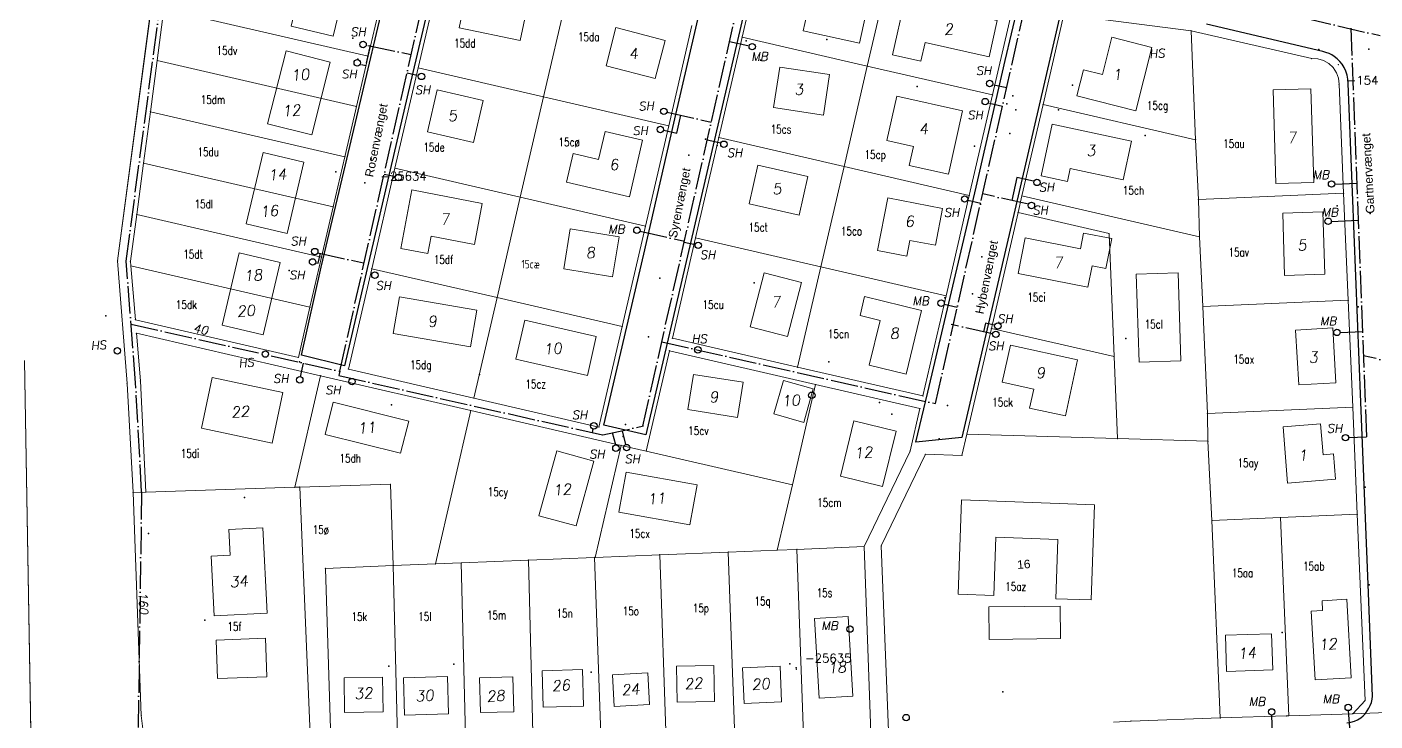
# Model space of a CAD drawing. Header units: millimetres. Extents: x 672113 to 680957, y 6130092 to 6137781.
# Drawn here: x 674181.8 to 674496.3, y 6133019.2 to 6133181.2 of the extents above; entities that cross this region are included whole.
import ezdxf

# ---------------------------------------------------------------- set-up
doc = ezdxf.new("R2010")
doc.units = ezdxf.units.MM
doc.header["$LTSCALE"] = 0.5
doc.linetypes.add('VVS3', pattern=[16, 12.8, -1.6, 0, -1.6])
for name, color, linetype, lineweight in [('bygning', 1, 'Continuous', 5), ('FREDSKOV', 1, 'Continuous', 5), ('FRSKOV_L', 1, 'Continuous', 5), ('skel', 142, 'Continuous', 5), ('SKELKREDS', 1, 'Continuous', 5), ('SKELPKT', 1, 'Continuous', 5), ('SL-Målebrønd', 70, 'Continuous', 30)]:
    doc.layers.add(name, color=color, linetype=linetype, lineweight=lineweight)
doc.layers.add('FIKS_TEKST', color=6, linetype='Continuous', lineweight=5, plot=False)
doc.layers.add('FIKSPUNKT', color=1, linetype='Continuous', lineweight=5, plot=False)
for name, color, linetype in [('Husnr', 3, 'Continuous'), ('MATRNR', 12, 'Continuous'), ('Spildevand', 2, 'Continuous'), ('TF_V_---_Stikledning', 150, 'VVS3'), ('TF_V_---_Stophane', 3, 'Continuous'), ('TF_V_---_Tekst', 1, 'Continuous'), ('Vej', 7, 'Continuous'), ('Vejnavn', 9, 'Continuous')]:
    doc.layers.add(name, color=color, linetype=linetype)
doc.styles.add('Ariel', font='arial.ttf')
doc.styles.add('ROMANS', font='ROMANS')
doc.styles.get("Standard").update_dxf_attribs({"font": 'romans.shx', "width": 0.75})

msp = doc.modelspace()

# ---------------------------------------------------------------- linework, layer by layer
at = {"layer": 'bygning'}
for points in [[(674247.46, 6133198.6, 34.45), (674243.38, 6133181.39, 34.46), (674253.23, 6133179.05, 34.47), (674257.31, 6133196.26, 34.46)], [(674376.02, 6133177.42, 37.08), (674377.93, 6133186.01, 37.1), (674364.82, 6133188.93, 37.09), (674362.91, 6133180.34, 37.1)], [(674282.64, 6133181.02, 35.75), (674296.87, 6133178.03, 35.76), (674298.41, 6133185.41, 35.76), (674284.19, 6133188.39, 35.75)], [(674383.77, 6133174.71, 37.5), (674390.36, 6133173.24, 37.51), (674391.33, 6133177.57, 37.5), (674406.29, 6133174.24, 37.52), (674408.18, 6133182.71, 37.51), (674386.62, 6133187.5, 37.49)], [(674319.19, 6133181.07, 36.27), (674316.89, 6133172.18, 36.25), (674328.37, 6133169.21, 36.26), (674330.67, 6133178.09, 36.28)], [(674444.25, 6133176.47, 38.26), (674434.95, 6133178.82, 38.31), (674432.76, 6133170.13, 38.31), (674428.29, 6133171.25, 38.31), (674426.75, 6133165.15, 38.31), (674440.52, 6133161.67, 38.31)], [(674242.24, 6133175.66, 34.8), (674237.92, 6133158.63, 34.81), (674248.22, 6133156.02, 34.82), (674252.54, 6133173.05, 34.21)], [(674367.64, 6133160.65, 37.19), (674369.07, 6133170.12, 37.11), (674357.42, 6133171.87, 37.2), (674355.99, 6133162.4, 37.18)], [(674277.52, 6133166.58, 35.65), (674275.24, 6133156.77, 35.65), (674285.95, 6133154.29, 35.65), (674288.23, 6133164.1, 35.65)], [(674482.04, 6133144.96, 38.31), (674481.4, 6133166.82, 38.29), (674472.58, 6133166.57, 38.32), (674473.22, 6133144.7, 38.32)], [(674400.11, 6133161.65, 38.03), (674384.73, 6133165.1, 38.03), (674382.4, 6133154.73, 38.03), (674388.63, 6133153.33, 38.03), (674387.64, 6133148.91, 38.03), (674396.79, 6133146.85, 38.03)], [(674418.4, 6133146.49, 39.02), (674424.59, 6133145.16, 39.08), (674425.24, 6133148.18, 39.08), (674437.61, 6133145.53, 39.09), (674439.55, 6133154.56, 39.08), (674420.99, 6133158.54, 39.06)], [(674325.43, 6133154.78, 36.27), (674316.66, 6133156.81, 36.26), (674315.16, 6133150.32, 36.26), (674309.21, 6133151.7, 36.26), (674307.67, 6133145, 36.26), (674322.39, 6133141.6, 36.27)], [(674246.39, 6133149.71, 34.69), (674236.86, 6133151.95, 34.92), (674232.95, 6133135.26, 34.93), (674242.48, 6133133.02, 34.73)], [(674361.93, 6133137.28, 37.03), (674363.98, 6133146.34, 37.2), (674352.35, 6133148.98, 37.09), (674350.29, 6133139.92, 37.04)], [(674268.98, 6133129.55, 36.41), (674275.31, 6133128.33, 36.51), (674276.09, 6133132.38, 36.51), (674286.16, 6133130.44, 36.52), (674288, 6133140.05, 36.49), (674271.61, 6133143.21, 36.47)], [(674380.28, 6133129.04, 38.03), (674387.08, 6133127.73, 38.84), (674387.79, 6133131.42, 38.94), (674393.74, 6133130.27, 38.71), (674395.4, 6133138.86, 38.6), (674382.65, 6133141.33, 38.56)], [(674484.18, 6133138.1, 39.86), (674474.8, 6133137.8, 39.86), (674475.26, 6133123.26, 39.91), (674484.64, 6133123.55, 39.91)], [(674308.56, 6133134.14, 36.43), (674307.03, 6133124.8, 36.41), (674318.44, 6133122.93, 36.49), (674319.97, 6133132.27, 36.49)], [(674414.74, 6133132.01, 39.29), (674413.1, 6133123.7, 39.42), (674429.32, 6133120.48, 39.77), (674430.31, 6133125.51, 39.46), (674433.54, 6133124.87, 39.1), (674434.92, 6133131.83, 39.09), (674428.35, 6133133.13, 39.06), (674427.63, 6133129.46, 39.3)], [(674231.29, 6133128.52, 35.25), (674227.29, 6133111.62, 35.39), (674236.86, 6133109.36, 35.81), (674240.85, 6133126.26, 35.8)], [(674350.5, 6133111.23, 37.02), (674359.24, 6133108.97, 37.05), (674362.5, 6133121.57, 37.04), (674353.76, 6133123.83, 37.03)], [(674440.62, 6133123.57, 40.36), (674441.27, 6133102.98, 40.17), (674451.02, 6133103.29, 43.6), (674450.37, 6133123.88, 40.65)], [(674267.22, 6133109.68, 36.71), (674285.3, 6133106.59, 36.75), (674286.77, 6133115.13, 36.71), (674268.68, 6133118.22, 36.7)], [(674386.91, 6133100.21, 38.75), (674390.54, 6133115.04, 38.75), (674377.24, 6133118.3, 38.75), (674376.16, 6133113.9, 38.6), (674380.88, 6133112.75, 38.55), (674378.33, 6133102.31, 38.55)], [(674297.91, 6133112.78, 36.41), (674295.84, 6133103.71, 36.42), (674312.53, 6133099.89, 36.43), (674314.61, 6133108.96, 36.43)], [(674486.47, 6133110.97, 40.06), (674477.8, 6133110.48, 40.06), (674478.53, 6133097.67, 40.06), (674487.2, 6133098.17, 40.06)], [(674411.25, 6133106.97, 39.35), (674409.37, 6133098.34, 39.1), (674416.72, 6133096.73, 39.1), (674415.75, 6133092.26, 39.1), (674424.09, 6133090.44, 39.15), (674426.94, 6133103.54, 39.1)], [(674238.98, 6133084.08, 35.88), (674241.5, 6133095.89, 36.11), (674224.99, 6133099.41, 35.94), (674222.47, 6133087.6, 35.84)], [(674347.6, 6133090.11, 36.62), (674348.89, 6133098.3, 36.64), (674337.29, 6133100.13, 36.63), (674336, 6133091.93, 36.61)], [(674358.27, 6133098.73, 36.75), (674356.08, 6133090.9, 36.8), (674363.05, 6133088.95, 36.8), (674365.25, 6133096.77, 36.75)], [(674253.25, 6133093.67, 37.1), (674251.36, 6133086.14, 37.08), (674268.95, 6133081.72, 37.12), (674270.84, 6133089.26, 37.11)], [(674384.57, 6133086.9, 38.03), (674374.75, 6133089.31, 37.93), (674371.58, 6133076.38, 37.98), (674381.4, 6133073.97, 38.08)], [(674487.13, 6133075.67, 40.73), (674486.65, 6133081.59, 40.75), (674484.22, 6133081.39, 40.75), (674483.64, 6133088.58, 40.74), (674474.88, 6133087.87, 40.73), (674475.94, 6133074.77, 40.75)], [(674301.22, 6133067.14, 36.51), (674309.9, 6133064.76, 36.51), (674314.05, 6133079.89, 36.5), (674305.38, 6133082.28, 36.49)], [(674321.56, 6133077.32, 37.18), (674319.89, 6133068, 37.16), (674336.47, 6133065.02, 37.15), (674338.14, 6133074.34, 37.14)], [(674399.08, 6133048.85, 39.79), (674407.36, 6133048.56, 39.77), (674407.84, 6133062.13, 39.76), (674422.32, 6133061.62, 39.77), (674421.83, 6133047.79, 39.78), (674430.08, 6133047.5, 39.78), (674430.86, 6133069.73, 39.76), (674399.85, 6133070.83, 39.77)], [(674236.78, 6133064.34, 37.11), (674228.84, 6133063.93, 37.34), (674229.16, 6133057.98, 37.35), (674224.74, 6133057.75, 37.29), (674225.48, 6133043.77, 37.3), (674237.83, 6133044.42, 37.67)], [(674483.99, 6133047.32, 40.21), (674484.12, 6133045.06, 40.21), (674481.45, 6133044.91, 40.21), (674482.37, 6133028.84, 40.22), (674490.8, 6133029.33, 40.22), (674489.75, 6133047.65, 40.21)], [(674406.32, 6133038.3, 40.37), (674422.95, 6133038.5, 40.87), (674422.86, 6133046.07, 40.89), (674406.23, 6133045.87, 40.91)], [(674366.6, 6133024.6, 39.12), (674374.5, 6133025.05, 38.99), (674373.43, 6133043.63, 38.95), (674365.53, 6133043.18, 38.92)], [(674226.24, 6133029.15, 38.45), (674237.72, 6133029.57, 38.64), (674237.39, 6133038.56, 38.69), (674225.9, 6133038.13, 38.68)], [(674461.44, 6133039.24, 40.76), (674461.7, 6133030.82, 40.77), (674472.5, 6133031.17, 40.78), (674472.22, 6133039.58, 40.2), (674466.68, 6133039.41, 40.2)], [(674342.03, 6133032.19, 38.35), (674333.35, 6133032.03, 38.35), (674333.51, 6133023.63, 38.35), (674342.19, 6133023.79, 38.35)], [(674357.87, 6133023.75, 40.07), (674357.5, 6133032.04, 40.06), (674348.76, 6133031.65, 40.05), (674349.13, 6133023.36, 40.06)], [(674264.71, 6133029.51, 37.75), (674255.76, 6133029.35, 38), (674255.9, 6133021.22, 37.95), (674264.86, 6133021.38, 37.7)], [(674280.16, 6133020.91, 38.8), (674279.91, 6133029.64, 38.64), (674269.63, 6133029.34, 38.58), (674269.89, 6133020.6, 38.8)], [(674295.35, 6133021.4, 38.92), (674295.13, 6133029.55, 38.92), (674287.4, 6133029.35, 38.92), (674287.61, 6133021.2, 38.92)], [(674311.65, 6133022.74, 38.15), (674311.38, 6133031.29, 38.15), (674301.97, 6133030.99, 38.15), (674302.25, 6133022.44, 38.15)], [(674318.8, 6133022.62, 38.5), (674327.03, 6133023.07, 38.45), (674326.63, 6133030.48, 38.45), (674318.39, 6133030.03, 38.5)]]:
    msp.add_polyline3d(points, close=True, dxfattribs=at)
at = {"layer": 'FIKSPUNKT', "color": 6}
for p in [(674487.76, 6133172.4), (674262.19, 6133150.13), (674361.33, 6133031.34), (674494.15, 6133021.07)]:
    msp.add_point(p, dxfattribs=at)
at = {"layer": 'FREDSKOV', "color": 7}
msp.add_lwpolyline([(674181.21, 6133103.41), (674182.8, 6133007.36), (674182.85, 6133004.16), (674190.13, 6133007.44), (674200.48, 6133015.09), (674202.21, 6133015.42), (674207.65, 6133016.01), (674208.87, 6133016.76), (674208.43, 6133020.51), (674206.51, 6133072.59), (674205.12, 6133098.05), (674202.91, 6133126.64), (674216.3, 6133227.92), (674209.31, 6133396.02), (674209.1, 6133397.45), (674202.12, 6133444.95), (674197.33, 6133477.51), (674187.05, 6133495.1), (674169.48, 6133526.02)], dxfattribs=at)
at = {"layer": 'FRSKOV_L', "color": 64, "true_color": 0x5fa000}
for p, q in [((674202.91, 6133126.64), (674216.3, 6133227.92)), ((674205.12, 6133098.05), (674202.91, 6133126.64)), ((674181.21, 6133103.41), (674182.8, 6133007.36)), ((674206.51, 6133072.59), (674205.12, 6133098.05)), ((674208.43, 6133020.51), (674206.51, 6133072.59)), ((674208.87, 6133016.76), (674208.43, 6133020.51))]:
    msp.add_line(p, q, dxfattribs=at)
at = {"layer": 'skel', "color": 40}
for p, q in [((674202.91, 6133126.64), (674216.3, 6133227.92)), ((674353.61, 6133200.35), (674348.64, 6133178.87)), ((674278.49, 6133195.1), (674273.06, 6133171.67)), ((674383.51, 6133196.51), (674377.87, 6133172.11)), ((674264.08, 6133186.09), (674261.37, 6133174.38)), ((674307.72, 6133188.34), (674302.29, 6133164.91)), ((674407.09, 6133165.35), (674412.07, 6133186.83)), ((674212.15, 6133173.41), (674213.69, 6133185.39)), ((674213.69, 6133185.39), (674261.37, 6133174.38)), ((674423.76, 6133184.12), (674418.9, 6133163.13)), ((674453.42, 6133180.34), (674423.76, 6133184.12)), ((674331.52, 6133158.15), (674336.95, 6133181.58)), ((674481.58, 6133173.86), (674453.42, 6133180.34)), ((674453.42, 6133180.34), (674454.46, 6133154.91)), ((674348.64, 6133178.87), (674343.21, 6133155.44)), ((674377.87, 6133172.11), (674348.64, 6133178.87)), ((674210.56, 6133161.43), (674212.15, 6133173.41)), ((674258.66, 6133162.66), (674212.15, 6133173.41)), ((674261.37, 6133174.38), (674258.66, 6133162.66)), ((674273.06, 6133171.67), (674267.64, 6133148.24)), ((674273.06, 6133171.67), (674302.29, 6133164.91)), ((674377.87, 6133172.11), (674372.44, 6133148.68)), ((674407.09, 6133165.35), (674377.87, 6133172.11)), ((674489.02, 6133142.43), (674487.95, 6133167.85)), ((674302.29, 6133164.91), (674296.87, 6133141.48)), ((674302.29, 6133164.91), (674331.52, 6133158.15)), ((674401.67, 6133141.92), (674407.09, 6133165.35)), ((674208.97, 6133149.46), (674210.56, 6133161.43)), ((674210.56, 6133161.43), (674255.95, 6133150.95)), ((674258.66, 6133162.66), (674255.95, 6133150.95)), ((674418.9, 6133163.13), (674413.96, 6133141.8)), ((674418.9, 6133163.13), (674454.46, 6133154.91)), ((674326.1, 6133134.72), (674331.52, 6133158.15)), ((674343.21, 6133155.44), (674337.79, 6133132.01)), ((674343.21, 6133155.44), (674372.44, 6133148.68)), ((674454.46, 6133154.91), (674455.14, 6133140.96)), ((674255.95, 6133150.95), (674253.24, 6133139.23)), ((674207.37, 6133137.49), (674208.97, 6133149.46)), ((674253.24, 6133139.23), (674208.97, 6133149.46)), ((674267.64, 6133148.24), (674262.22, 6133124.81)), ((674296.87, 6133141.48), (674267.64, 6133148.24)), ((674372.44, 6133148.68), (674367.02, 6133125.25)), ((674372.44, 6133148.68), (674401.67, 6133141.92)), ((674296.87, 6133141.48), (674291.45, 6133118.05)), ((674326.1, 6133134.72), (674296.87, 6133141.48)), ((674396.25, 6133118.49), (674401.67, 6133141.92)), ((674413.96, 6133141.8), (674413.06, 6133137.9)), ((674413.96, 6133141.8), (674455.38, 6133132.26)), ((674455.14, 6133140.96), (674489.02, 6133142.43)), ((674490.08, 6133117.46), (674489.02, 6133142.43)), ((674253.24, 6133139.23), (674250.53, 6133127.52)), ((674455.14, 6133140.96), (674455.38, 6133132.26)), ((674205.92, 6133126.56), (674207.37, 6133137.49)), ((674207.37, 6133137.49), (674250.53, 6133127.52)), ((674413.06, 6133137.9), (674406.81, 6133110.88)), ((674413.06, 6133137.9), (674434.3, 6133133)), ((674320.67, 6133111.29), (674326.1, 6133134.72)), ((674337.79, 6133132.01), (674332.37, 6133108.59)), ((674367.02, 6133125.25), (674337.79, 6133132.01)), ((674434.3, 6133133), (674435.47, 6133104.29)), ((674455.38, 6133132.26), (674456.19, 6133115.99)), ((674205.12, 6133098.05), (674202.91, 6133126.64)), ((674206.03, 6133125.46), (674205.92, 6133126.56)), ((674250.53, 6133127.52), (674247.81, 6133115.81)), ((674207.06, 6133112.88), (674206.03, 6133125.46)), ((674247.81, 6133115.81), (674206.03, 6133125.46)), ((674262.22, 6133124.81), (674256.79, 6133101.39)), ((674262.22, 6133124.81), (674291.45, 6133118.05)), ((674367.02, 6133125.25), (674361.59, 6133101.82)), ((674396.25, 6133118.49), (674367.02, 6133125.25)), ((674291.45, 6133118.05), (674286.02, 6133094.62)), ((674291.45, 6133118.05), (674320.67, 6133111.29)), ((674390.84, 6133095.1), (674396.25, 6133118.49)), ((674456.19, 6133115.99), (674490.08, 6133117.46)), ((674491.13, 6133092.49), (674490.08, 6133117.46)), ((674247.81, 6133115.81), (674245.1, 6133104.09)), ((674456.19, 6133115.99), (674457.25, 6133091.01)), ((674245.1, 6133104.09), (674207.06, 6133112.88)), ((674315.25, 6133087.86), (674320.67, 6133111.29)), ((674406.81, 6133110.88), (674401.1, 6133086.22)), ((674435.47, 6133104.29), (674406.81, 6133110.88)), ((674250.27, 6133099.81), (674207.31, 6133109.73)), ((674207.31, 6133109.73), (674208.23, 6133098.62)), ((674332.37, 6133108.59), (674361.59, 6133101.82)), ((674326.27, 6133082.23), (674331.69, 6133105.66)), ((674365.79, 6133097.77), (674331.69, 6133105.66)), ((674435.47, 6133104.29), (674436.28, 6133085.16)), ((674256.79, 6133101.39), (674286.02, 6133094.62)), ((674361.59, 6133101.82), (674390.84, 6133095.1)), ((674205.12, 6133098.05), (674206.51, 6133072.59)), ((674209.51, 6133072.67), (674208.23, 6133098.62)), ((674244.25, 6133073.79), (674250.27, 6133099.81)), ((674285.34, 6133091.69), (674250.27, 6133099.81)), ((674365.79, 6133097.77), (674360.38, 6133074.38)), ((674390.16, 6133092.17), (674365.79, 6133097.77)), ((674286.02, 6133094.62), (674315.25, 6133087.86)), ((674277.06, 6133055.92), (674285.34, 6133091.69)), ((674320.42, 6133083.58), (674285.34, 6133091.69)), ((674387.86, 6133082.23), (674390.16, 6133092.17)), ((674457.25, 6133091.01), (674491.13, 6133092.49)), ((674492.19, 6133067.51), (674491.13, 6133092.49)), ((674457.25, 6133091.01), (674457.34, 6133084.53)), ((674401.1, 6133086.22), (674399.96, 6133081.24)), ((674401.1, 6133086.22), (674436.28, 6133085.16)), ((674436.28, 6133085.16), (674457.34, 6133084.53)), ((674320.42, 6133083.58), (674314.37, 6133057.44)), ((674326.27, 6133082.23), (674320.42, 6133083.58)), ((674360.38, 6133074.38), (674326.27, 6133082.23)), ((674377.12, 6133059.96), (674387.86, 6133082.23)), ((674457.34, 6133084.53), (674458.3, 6133066.04)), ((674381.11, 6133060.12), (674391.44, 6133081.51)), ((674391.44, 6133081.51), (674399.96, 6133081.24)), ((674209.51, 6133072.67), (674206.51, 6133072.59)), ((674208.43, 6133020.51), (674206.51, 6133072.59)), ((674244.25, 6133073.79), (674209.51, 6133072.67)), ((674245.43, 6133073.83), (674244.25, 6133073.79)), ((674266.58, 6133074.49), (674245.43, 6133073.83)), ((674248.03, 6133011.31), (674245.43, 6133073.83)), ((674267.22, 6133055.52), (674266.58, 6133074.49)), ((674360.38, 6133074.38), (674356.85, 6133059.12)), ((674458.3, 6133066.04), (674474.28, 6133066.73)), ((674460.23, 6133019.98), (674458.3, 6133066.04)), ((674474.28, 6133066.73), (674492.19, 6133067.51)), ((674476.22, 6133020.47), (674474.28, 6133066.73)), ((674492.19, 6133067.51), (674494.02, 6133024.06)), ((674361.42, 6133059.31), (674377.12, 6133059.96)), ((674377.12, 6133059.96), (674378.65, 6133016.6)), ((674381.11, 6133060.12), (674382.81, 6133016.95)), ((674298.8, 6133056.8), (674283.11, 6133056.16)), ((674314.23, 6133057.43), (674298.8, 6133056.8)), ((674298.8, 6133056.8), (674299.87, 6133013.39)), ((674314.37, 6133057.44), (674314.23, 6133057.43)), ((674314.23, 6133057.43), (674315.77, 6133014.03)), ((674314.37, 6133057.44), (674329.43, 6133058.04)), ((674329.43, 6133058.04), (674345.43, 6133058.67)), ((674329.43, 6133058.04), (674330.96, 6133014.64)), ((674345.43, 6133058.67), (674356.85, 6133059.12)), ((674345.43, 6133058.67), (674346.96, 6133015.28)), ((674356.85, 6133059.12), (674361.42, 6133059.31)), ((674361.42, 6133059.31), (674362.96, 6133015.93)), ((674251.41, 6133054.86), (674267.22, 6133055.52)), ((674252.78, 6133011.5), (674251.41, 6133054.86)), ((674277.06, 6133055.92), (674267.22, 6133055.52)), ((674267.22, 6133055.52), (674268.28, 6133012.13)), ((674283.11, 6133056.16), (674277.06, 6133055.92)), ((674283.11, 6133056.16), (674284.17, 6133012.76)), ((674494.02, 6133024.06), (674491.15, 6133020.93)), ((674208.87, 6133016.76), (674208.43, 6133020.51)), ((674435.28, 6133018.97), (674439.42, 6133019.24)), ((674439.42, 6133019.24), (674460.23, 6133019.98)), ((674460.23, 6133019.98), (674475.66, 6133020.45)), ((674475.66, 6133020.45), (674476.22, 6133020.47)), ((674476.22, 6133020.47), (674491.15, 6133020.93)), ((674491.15, 6133020.93), (674508.39, 6133021.6))]:
    msp.add_line(p, q, dxfattribs=at)
msp.add_lwpolyline([(674487.95, 6133167.85), (674487.79, 6133169.24), (674487.32, 6133170.56), (674486.55, 6133171.73), (674485.53, 6133172.68), (674484.32, 6133173.38), (674482.98, 6133173.78), (674481.58, 6133173.86)], dxfattribs=at)
at = {"layer": 'SKELKREDS', "color": 250, "true_color": 0x333333}
for p in [(674453.42, 6133180.34), (674348.64, 6133178.87), (674212.15, 6133173.41), (674261.37, 6133174.38), (674481.58, 6133173.86), (674273.06, 6133171.67), (674377.87, 6133172.11), (674487.95, 6133167.85), (674302.29, 6133164.91), (674407.09, 6133165.35), (674210.56, 6133161.43), (674258.66, 6133162.66), (674418.9, 6133163.13), (674331.52, 6133158.15), (674343.21, 6133155.44), (674454.46, 6133154.91), (674255.95, 6133150.95), (674208.97, 6133149.46), (674267.64, 6133148.24), (674372.44, 6133148.68), (674296.87, 6133141.48), (674401.67, 6133141.92), (674413.96, 6133141.8), (674489.02, 6133142.43), (674253.24, 6133139.23), (674455.14, 6133140.96), (674207.37, 6133137.49), (674413.06, 6133137.9), (674326.1, 6133134.72), (674337.79, 6133132.01), (674434.3, 6133133), (674455.38, 6133132.26), (674202.91, 6133126.64), (674205.92, 6133126.56), (674250.53, 6133127.52), (674206.03, 6133125.46), (674262.22, 6133124.81), (674367.02, 6133125.25), (674291.45, 6133118.05), (674396.25, 6133118.49), (674490.08, 6133117.46), (674247.81, 6133115.81), (674456.19, 6133115.99), (674207.06, 6133112.88), (674320.67, 6133111.29), (674406.81, 6133110.88), (674207.31, 6133109.73), (674332.37, 6133108.59), (674245.1, 6133104.09), (674331.69, 6133105.66), (674435.47, 6133104.29), (674256.79, 6133101.39), (674361.59, 6133101.82), (674205.12, 6133098.05), (674208.23, 6133098.62), (674250.27, 6133099.81), (674365.79, 6133097.77), (674286.02, 6133094.62), (674390.84, 6133095.1), (674285.34, 6133091.69), (674390.16, 6133092.17), (674491.13, 6133092.49), (674457.25, 6133091.01), (674315.25, 6133087.86), (674401.1, 6133086.22), (674436.28, 6133085.16), (674320.42, 6133083.58), (674326.27, 6133082.23), (674387.86, 6133082.23), (674457.34, 6133084.53), (674391.44, 6133081.51), (674399.96, 6133081.24), (674206.51, 6133072.59), (674209.51, 6133072.67), (674244.25, 6133073.79), (674266.58, 6133074.49), (674360.38, 6133074.38), (674458.3, 6133066.04), (674492.19, 6133067.51), (674377.12, 6133059.96), (674381.11, 6133060.12), (674314.37, 6133057.44), (674356.85, 6133059.12), (674267.22, 6133055.52), (674277.06, 6133055.92), (674494.02, 6133024.06), (674460.23, 6133019.98), (674491.15, 6133020.93)]:
    msp.add_point(p, dxfattribs=at)
at = {"layer": 'SKELPKT', "color": 253, "true_color": 0x999999}
for p in [(674245.43, 6133073.83), (674474.28, 6133066.73), (674298.8, 6133056.8), (674314.23, 6133057.43), (674329.43, 6133058.04), (674345.43, 6133058.67), (674361.42, 6133059.31), (674251.41, 6133054.86), (674283.11, 6133056.16), (674208.43, 6133020.51), (674439.42, 6133019.24), (674475.66, 6133020.45), (674476.22, 6133020.47)]:
    msp.add_point(p, dxfattribs=at)
at = {"layer": 'SL-Målebrønd'}
for centre in [(674260.19, 6133177.13), (674258.84, 6133172.86), (674273.84, 6133169.68), (674406.41, 6133168.04), (674405.38, 6133163.81), (674344.4, 6133153.86), (674268.47, 6133146.07), (674417.46, 6133144.94), (674486.21, 6133144.58), (674400.58, 6133141.07), (674416.16, 6133139.55), (674485.39, 6133135.88), (674395.08, 6133116.77), (674407.85, 6133109.49), (674408.32, 6133111.43), (674487.46, 6133109.94), (674364.91, 6133095.27), (674489.44, 6133085.37)]:
    msp.add_circle(centre, 0.75, dxfattribs=at)
at = {"layer": 'Spildevand'}
for p in [(674349.6, 6133177.98), (674368.41, 6133178.27), (674494.9, 6133176.03), (674258.95, 6133173.7), (674483.25, 6133175.99), (674389.52, 6133167.35), (674425.75, 6133167.65), (674411.79, 6133165.18), (674410.39, 6133163.31), (674412.53, 6133161.85), (674422.45, 6133161.86), (674340.13, 6133155.04), (674411.1, 6133156.33), (674442.73, 6133155.9), (674336.21, 6133151.29), (674342.81, 6133153.59), (674262.1, 6133150.48), (674253.84, 6133147.4), (674260.58, 6133144.85), (674487.53, 6133139.5), (674495.22, 6133137.7), (674333.07, 6133132.31), (674404.59, 6133127.61), (674242.93, 6133124.41), (674329.46, 6133122.62), (674351.43, 6133121.5), (674395.92, 6133117.98), (674402.45, 6133118.97), (674200.15, 6133113.79), (674492.42, 6133115.91), (674326.79, 6133108.93), (674438.23, 6133108.49), (674245.37, 6133103.1), (674266.84, 6133093.07), (674380.71, 6133093.59), (674396.56, 6133092.86), (674321.47, 6133088.41), (674383.56, 6133090.83), (674320.89, 6133085.67), (674394.64, 6133085.13), (674494.07, 6133073.85), (674232.51, 6133071.39), (674210.1, 6133063.02), (674494.99, 6133051.06), (674223.3, 6133042.81), (674474.66, 6133039.89), (674266.21, 6133032.05), (674281.41, 6133032.51), (674359.82, 6133032.57), (674361.23, 6133031.69), (674313.45, 6133030.64)]:
    msp.add_point(p, dxfattribs=at)
at = {"layer": 'TF_V_---_Stikledning'}
for p, q in [((674204.92, 6133126.58), (674218.69, 6133230.71)), ((674282.6, 6133229.42), (674497.55, 6133179.2)), ((674254.74, 6133100.86), (674282.28, 6133222.9)), ((674325.46, 6133088.07), (674352.21, 6133206.63)), ((674393.76, 6133093.32), (674415.98, 6133191.8)), ((674490.7, 6133180.96), (674494.38, 6133085.59)), ((674260.97, 6133172.78), (674261.92, 6133176.95)), ((674261.34, 6133176.9), (674271.42, 6133174.81)), ((674345.72, 6133177.85), (674349.99, 6133176.92)), ((674259.82, 6133172.5), (674260.81, 6133172.26)), ((674270.47, 6133170.49), (674272.82, 6133169.97)), ((674407.36, 6133167.76), (674410.4, 6133167.08)), ((674406.38, 6133163.44), (674409.43, 6133162.75)), ((674331.13, 6133161.34), (674341.46, 6133159.01)), ((674333.39, 6133156.44), (674334.33, 6133160.61)), ((674330.35, 6133157.13), (674333.39, 6133156.44)), ((674343.68, 6133154.1), (674340.52, 6133154.83)), ((674265.15, 6133146.86), (674267.42, 6133146.39)), ((674412.78, 6133146.08), (674411.58, 6133140.76)), ((674416.65, 6133145.21), (674412.78, 6133146.08)), ((674486.99, 6133144.56), (674492.11, 6133144.76)), ((674415.45, 6133139.88), (674404.81, 6133142.28)), ((674401.3, 6133140.77), (674404.34, 6133140.08)), ((674486.17, 6133135.85), (674492.41, 6133136.13)), ((674324.86, 6133133.54), (674335.19, 6133131.21)), ((674337.66, 6133130.39), (674335.15, 6133130.95)), ((674207.12, 6133098.19), (674204.92, 6133126.58)), ((674249.2, 6133126.2), (674249.72, 6133126.07)), ((674249.62, 6133128.54), (674260.31, 6133126.14)), ((674249.72, 6133126.07), (674250.25, 6133128.4)), ((674395.8, 6133116.54), (674398.84, 6133115.85)), ((674206.06, 6133111.88), (674235.79, 6133105.15)), ((674407.07, 6133109.62), (674397.41, 6133111.8)), ((674405.43, 6133112.13), (674404.97, 6133110.1)), ((674407.56, 6133111.65), (674405.43, 6133112.13)), ((674488.27, 6133109.93), (674493.4, 6133110.13)), ((674329.89, 6133107.73), (674393.76, 6133093.32)), ((674238.71, 6133104.49), (674254.74, 6133100.86)), ((674528.18, 6133096.49), (674493.65, 6133104.5)), ((674245.61, 6133099.59), (674246.32, 6133102.75)), ((674254.74, 6133100.86), (674254.52, 6133099.89)), ((674208.51, 6133072.7), (674207.12, 6133098.19)), ((674254.52, 6133099.89), (674316.11, 6133086)), ((674316.11, 6133086), (674325.67, 6133088.11)), ((674313.84, 6133087.42), (674313.64, 6133086.55)), ((674319.18, 6133083.68), (674318.37, 6133086.53)), ((674321.52, 6133083.77), (674320.74, 6133086.96)), ((674490.19, 6133085.43), (674494.38, 6133085.59)), ((674208.51, 6133072.7), (674207.51, 6133003.06)), ((674472.21, 6133020.59), (674472.37, 6133016.12)), ((674490.1, 6133021.66), (674490.45, 6133016.73))]:
    msp.add_line(p, q, dxfattribs=at)
at = {"layer": 'TF_V_---_Stophane'}
for centre in [(674351.02, 6133176.63), (674330.39, 6133161.53), (674329.57, 6133157.3), (674324.1, 6133133.78), (674248.92, 6133128.81), (674338.41, 6133130.27), (674248.42, 6133126.39), (674262.96, 6133123.31), (674202.85, 6133105.63), (674237.38, 6133104.89), (674338.32, 6133105.87), (674245.42, 6133098.88), (674257.62, 6133098.47), (674314.04, 6133088.14), (674319.2, 6133082.93), (674321.7, 6133083.05), (674373.83, 6133040.69, 38.99), (674472.22, 6133021.37), (674490.09, 6133022.41), (674386.92, 6133020.04)]:
    msp.add_circle(centre, 0.75, dxfattribs=at)
at = {"layer": 'Vej', "linetype": 'Continuous'}
for points in [[(674283.5, 6133220.06), (674271.77, 6133170.63), (674262.8, 6133131.87), (674255.88, 6133102.15), (674245.82, 6133104.61), (674250.42, 6133125.2), (674256.11, 6133149.08), (674268.64, 6133202.16)], [(674353.47, 6133203.62), (674341.67, 6133152.66), (674337.45, 6133134.54), (674326.18, 6133086.01), (674316.41, 6133088.31), (674325.74, 6133128.23), (674332.74, 6133158.78), (674342.72, 6133202.22)], [(674423.63, 6133187.5), (674412.32, 6133138.48), (674399.93, 6133085.4), (674389.17, 6133084.3), (674392.02, 6133096.01), (674397.22, 6133118.09), (674403.26, 6133143.87), (674410.04, 6133173.43), (674413.02, 6133185.87)], [(674484.18, 6133175.47), (674457.05, 6133181.85)], [(674490.1, 6133168.01), (674490.03, 6133169.02), (674489.87, 6133170.01), (674489.56, 6133170.92), (674489.16, 6133171.77), (674488.71, 6133172.51), (674488.17, 6133173.19), (674487.53, 6133173.8), (674486.85, 6133174.35), (674486.26, 6133174.71), (674485.63, 6133175.02), (674484.9, 6133175.27), (674484.18, 6133175.47)], [(674495.79, 6133025.06), (674494.75, 6133051.08), (674493.05, 6133093.68), (674491.08, 6133142.65), (674490.1, 6133168.01)], [(674489.76, 6133018.83), (674490.67, 6133018.96), (674491.53, 6133019.21), (674492.29, 6133019.55), (674493.01, 6133019.97), (674493.57, 6133020.46), (674494.09, 6133021.01), (674494.51, 6133021.6), (674494.93, 6133022.26), (674495.21, 6133022.9), (674495.49, 6133023.58), (674495.66, 6133024.31), (674495.79, 6133025.06)]]:
    msp.add_lwpolyline(points, dxfattribs=at)
at = {"layer": 'Vejnavn', "color": 1}
for p in [(674257.84, 6133178.59), (674352.96, 6133173.46), (674402.88, 6133153.43), (674368.88, 6133103.11), (674287.4, 6133100.15), (674409.47, 6133026.07)]:
    msp.add_point(p, dxfattribs=at)

# ---------------------------------------------------------------- texts
at = {"layer": 'FIKS_TEKST'}
for s, p in [('-154', (674489.78, 6133167.78)), ('-25634', (674264.23, 6133145.4)), ('-25635', (674363.37, 6133032.91))]:
    msp.add_text(s, height=2, dxfattribs=at).set_placement(p)
at = {"layer": 'Husnr', "style": 'ROMANS', "oblique": 10}
for s, p in [('2', (674395.83, 6133179.4)), ('4', (674322.27, 6133173.69)), ('10', (674243.45, 6133168.69)), ('1', (674435.18, 6133168.79)), ('3', (674360.87, 6133165.32)), ('12', (674241.41, 6133160.35)), ('5', (674280.04, 6133159.19)), ('4', (674389.98, 6133156.1)), ('7', (674475.95, 6133154.09)), ('3', (674429.04, 6133151.05)), ('14', (674238.12, 6133145.39)), ('6', (674317.72, 6133147.76)), ('5', (674355.77, 6133142.15)), ('16', (674236.22, 6133136.87)), ('7', (674278.29, 6133135.03)), ('6', (674386.7, 6133134.52)), ('8', (674312.25, 6133127.22)), ('5', (674478.3, 6133128.99)), ('7', (674421.43, 6133124.92)), ('18', (674232.46, 6133121.86)), ('20', (674230.8, 6133113.59)), ('7', (674355.55, 6133115.73)), ('9', (674275.35, 6133111.2)), ('8', (674383.17, 6133108.4)), ('10', (674302.39, 6133104.75)), ('3', (674480.91, 6133102.81)), ('9', (674417.3, 6133099.18)), ('9', (674341.05, 6133093.56)), ('10', (674357.98, 6133092.65)), ('22', (674229.46, 6133090.03)), ('11', (674258.99, 6133086.29)), ('12', (674374.9, 6133080.51)), ('1', (674478.5, 6133079.94)), ('12', (674304.59, 6133071.85)), ('11', (674326.61, 6133069.77)), ('34', (674229.15, 6133050.43)), ('12', (674483.28, 6133035.8)), ('14', (674464.41, 6133033.7)), ('18', (674368.74, 6133030.34)), ('26', (674304.29, 6133026.15)), ('22', (674335.24, 6133026.62)), ('20', (674350.92, 6133026.48)), ('32', (674258.23, 6133024.32)), ('30', (674272.47, 6133023.76)), ('28', (674289.06, 6133023.72)), ('24', (674320.55, 6133025.22))]:
    msp.add_text(s, height=2.5, rotation=3.9, dxfattribs=at).set_placement(p)
at = {"layer": 'MATRNR', "width": 0.75}
for s, p in [('15da', (674310.35, 6133177.92)), ('15dv', (674226.02, 6133174.74)), ('15dd', (674281.44, 6133176.45)), ('15dm', (674222.32, 6133163.25)), ('15cg', (674443.12, 6133161.92, -38.31)), ('15cs', (674355.31, 6133156.38)), ('15de', (674274.27, 6133152.18)), ('15cø', (674305.82, 6133153.37, 36.26)), ('15au', (674460.93, 6133153)), ('15du', (674221.56, 6133151.09)), ('15cp', (674377.24, 6133150.44)), ('15ch', (674437.52, 6133142.1)), ('15dl', (674220.89, 6133138.91)), ('15ct', (674350.16, 6133133.48)), ('15co', (674371.7, 6133132.59)), ('15dt', (674218.25, 6133127.19)), ('15av', (674462.16, 6133127.67)), ('15df', (674276.71, 6133125.94)), ('15cæ', (674297.16, 6133124.87)), ('15dk', (674216.53, 6133115.41)), ('15cu', (674339.43, 6133115.42)), ('15ci', (674415.22, 6133117.14)), ('15cn', (674368.68, 6133108.62)), ('15cl', (674442.59, 6133110.86)), ('15ax', (674463.28, 6133102.67)), ('15dg', (674271.16, 6133101.38)), ('15cz', (674298.08, 6133096.88)), ('15ck', (674407.02, 6133092.66)), ('15cv', (674336.08, 6133086)), ('15di', (674217.65, 6133080.69)), ('15dh', (674254.72, 6133079.56)), ('15ay', (674464.28, 6133078.48)), ('15cy', (674289.3, 6133071.74)), ('15cm', (674366.19, 6133069.22, 37.98)), ('15ø', (674248.45, 6133062.9)), ('15cx', (674322.35, 6133062.02)), ('15aa', (674462.93, 6133052.8)), ('15ab', (674479.55, 6133054.39)), ('15s', (674366.05, 6133048.18)), ('15az', (674410.05, 6133049.64)), ('15q', (674351.54, 6133046.24)), ('15k', (674257.49, 6133042.6)), ('15l', (674273.07, 6133042.64)), ('15m', (674289.11, 6133042.97)), ('15n', (674305.35, 6133043.4)), ('15o', (674320.8, 6133043.91)), ('15p', (674337.15, 6133044.61)), ('15f', (674228.54, 6133040.31))]:
    msp.add_text(s, height=2, dxfattribs=at).set_placement(p)
at = {"layer": 'TF_V_---_Tekst', "style": 'ROMANS', "oblique": 10}
for s, p in [('SH', (674257.26, 6133179.09)), ('MB', (674350.79, 6133173.35, 37.19)), ('SH', (674255.14, 6133169.25)), ('SH', (674403.21, 6133170.02)), ('SH', (674272.31, 6133165.54)), ('SH', (674401.25, 6133159.69)), ('SH', (674345.12, 6133150.87)), ('MB', (674481.78, 6133145.73)), ('SH', (674395.76, 6133136.93)), ('MB', (674483.86, 6133136.96, -46.76)), ('SH', (674243.28, 6133130.26)), ('MB', (674317.39, 6133133.03, 36.49)), ('SH', (674338.83, 6133127.06)), ('SH', (674242.97, 6133122.34)), ('SH', (674263.14, 6133119.87)), ('MB', (674388.39, 6133116.29, -46.76)), ('SH', (674408.21, 6133112.11)), ('MB', (674483.48, 6133111.61, -46.76)), ('HS', (674336.86, 6133107.45)), ('SH', (674406.09, 6133105.79)), ('SH', (674239.22, 6133098.16)), ('SH', (674251.37, 6133095.5)), ('SH', (674308.93, 6133089.69)), ('SH', (674485.12, 6133086.54)), ('SH', (674312.98, 6133080.53)), ('SH', (674321.22, 6133079.42)), ('MB', (674367.14, 6133040.49, -85.72)), ('MB', (674484.12, 6133023.38, -46.76)), ('MB', (674466.87, 6133022.78, -46.76))]:
    msp.add_text(s, height=2, dxfattribs=at).set_placement(p)
for s, rotation, p in [('HS', 3.8744, (674443.74, 6133173.9)), ('SH', 1.125, (674324.49, 6133161.75)), ('SH', 1.125, (674323.09, 6133156)), ('SH', 1.125, (674417.92, 6133142.81)), ('SH', 1.125, (674416.44, 6133137.43)), ('40', 347.8242, (674220.43, 6133110.03)), ('HS', 3.8744, (674196.74, 6133105.83)), ('HS', 3.8744, (674231.22, 6133101.75)), ('160', 272.8272, (674207.79, 6133049.26))]:
    msp.add_text(s, height=2, rotation=rotation, dxfattribs=at).set_placement(p)
at = {"layer": 'Vejnavn', "style": 'Ariel'}
for s, rotation, p in [('Rosenvænget', 78.7312, (674262.54, 6133146.05)), ('Gartnervænget', 93.125, (674496.25, 6133137.72)), ('Syrenvænget', 78.7312, (674333.37, 6133131.82)), ('Hybenvænget', 78.7312, (674404.96, 6133114.09)), ('16', 3.8744, (674412.9, 6133054.73))]:
    msp.add_text(s, height=2, rotation=rotation, dxfattribs=at).set_placement(p)

doc.saveas('drawing.dxf')
